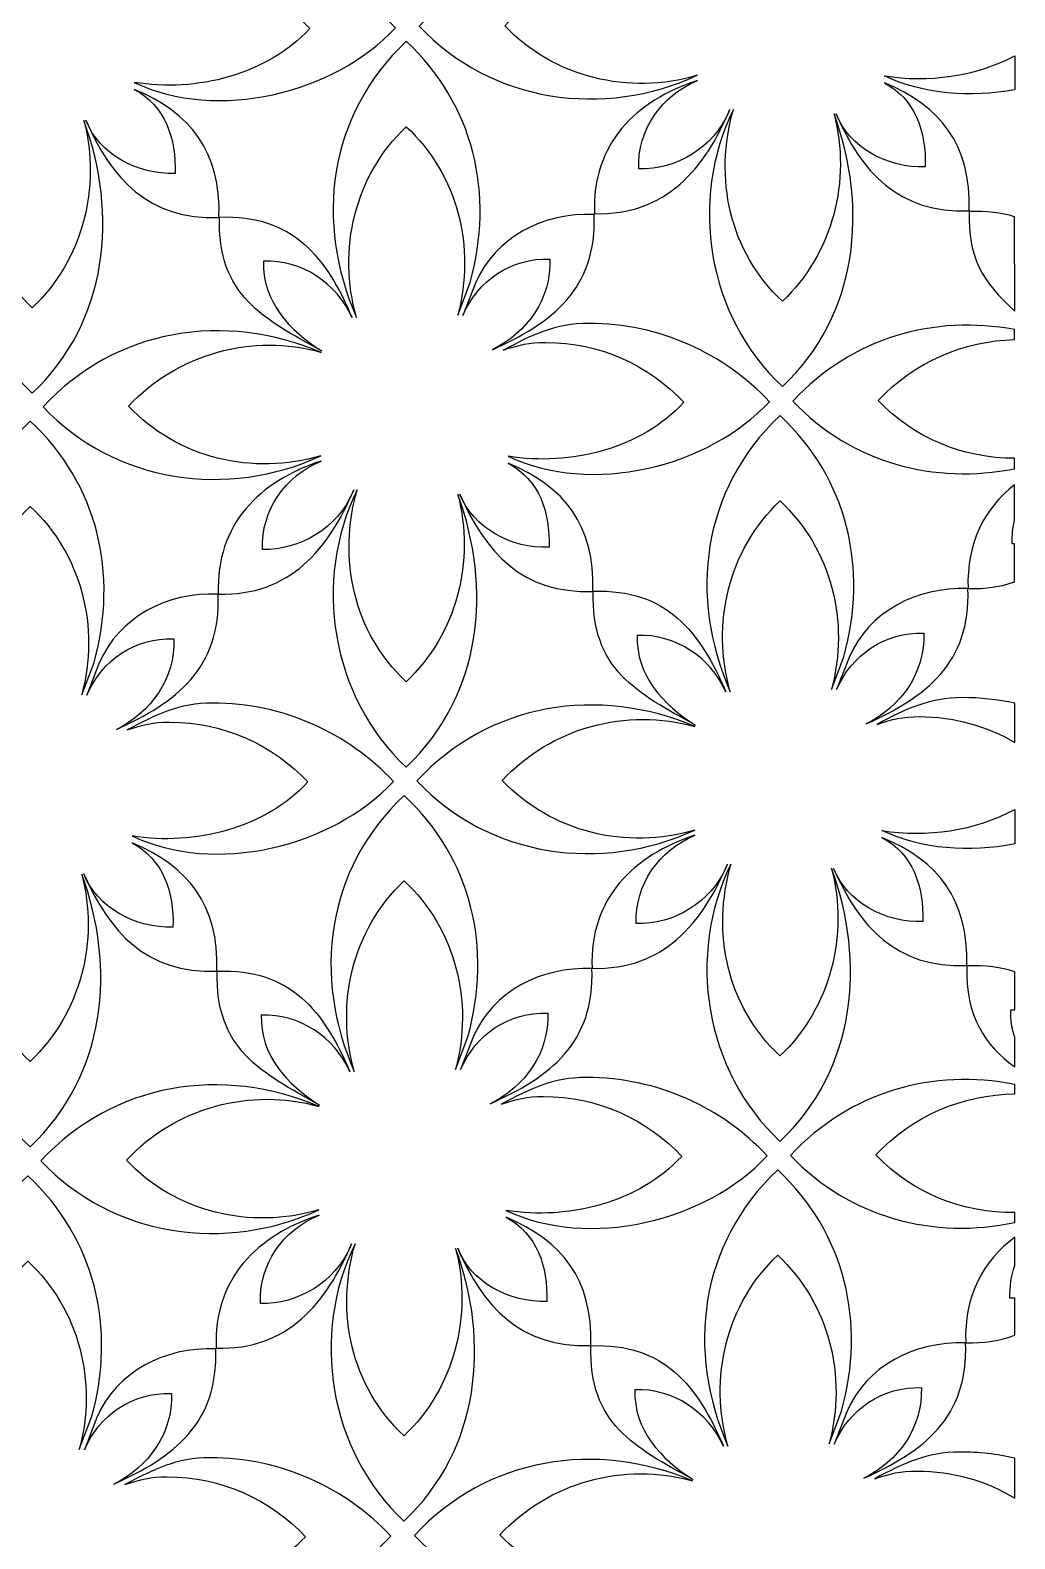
# Model space of a CAD drawing. Header units: centimetres. Extents: x -48 to 48, y -64 to 64.
# Drawn here: x -26.01 to -2.96, y -11.27 to 24.07 of the extents above; entities that cross this region are included whole.
import ezdxf

# ---------------------------------------------------------------- set-up
doc = ezdxf.new("R2010")
doc.units = ezdxf.units.CM
doc.header["$MEASUREMENT"] = 0
doc.layers.add('layer 1', color=7, linetype='Continuous')

msp = doc.modelspace()

# ---------------------------------------------------------------- linework, layer by layer
at = {"layer": 'layer 1', "color": 242}
for points, knots in [([(-10.39874, 23.01202), (-12.57248, 22.00518), (-15.21629, 22.36421), (-16.90338, 24.16095), (-16.90338, 24.16095), (-15.19399, 26.00321), (-12.64695, 26.39162), (-10.3937, 25.43469), (-10.3937, 25.43469), (-11.99314, 25.88826), (-13.75607, 25.41133), (-14.90338, 24.17484), (-14.90338, 24.17484), (-13.76132, 22.95855), (-11.99258, 22.53704), (-10.39874, 23.01202)], [0, 0, 0, 0, 0.2, 0.2, 0.2, 0.2, 0.4, 0.4, 0.4, 0.4, 0.6, 0.6, 0.6, 0.6, 1, 1, 1, 1]), ([(-23.68955, 25.33239), (-23.03099, 25.68253), (-22.47152, 25.95818), (-21.69549, 25.95818), (-21.69549, 25.95818), (-20.0267, 25.95818), (-18.52191, 25.25313), (-17.46195, 24.12428), (-17.46195, 24.12428), (-18.89951, 22.57499), (-21.6378, 21.92404), (-23.576, 22.84543), (-23.576, 22.84543), (-22.1116, 22.61078), (-20.47363, 23.02008), (-19.46195, 24.11039), (-19.46195, 24.11039), (-20.27251, 24.97364), (-21.42323, 25.51279), (-22.69936, 25.51279), (-22.69936, 25.51279), (-23.09323, 25.51279), (-23.32063, 25.45354), (-23.68955, 25.33239)], [0, 0, 0, 0, 0.14285714, 0.14285714, 0.14285714, 0.14285714, 0.28571429, 0.28571429, 0.28571429, 0.28571429, 0.42857143, 0.42857143, 0.42857143, 0.42857143, 0.57142857, 0.57142857, 0.57142857, 0.57142857, 0.71428571, 0.71428571, 0.71428571, 0.71428571, 1, 1, 1, 1]), ([(-16.00324, 17.39217), (-15.5767, 18.97617), (-16.00065, 20.68023), (-17.20773, 21.80872), (-17.20773, 21.80872), (-18.41598, 20.66564), (-18.8252, 18.92715), (-18.37275, 17.34101), (-18.37275, 17.34101), (-19.35359, 19.57034), (-19.04541, 22.06992), (-17.20747, 23.80872), (-17.20747, 23.80872), (-15.62111, 22.32565), (-15.13807, 20.22826), (-15.71432, 18.15595), (-15.71432, 18.15595), (-15.71432, 18.15595), (-16.00324, 17.39217), (-16.00324, 17.39217)], [0, 0, 0, 0, 0.16666667, 0.16666667, 0.16666667, 0.16666667, 0.33333333, 0.33333333, 0.33333333, 0.33333333, 0.5, 0.5, 0.5, 0.5, 0.66666667, 0.66666667, 0.66666667, 0.66666667, 1, 1, 1, 1]), ([(-2.96367, 22.67462), (-2.96367, 22.67462), (-2.96368, 23.46552), (-2.96368, 23.46552), (-2.96368, 23.46552), (-3.88406, 22.98693), (-4.9932, 22.83603), (-6.01743, 23.00014), (-6.01743, 23.00014), (-5.10393, 22.56588), (-4.01268, 22.4809), (-2.96367, 22.67462)], [0, 0, 0, 0, 0.25, 0.25, 0.25, 0.25, 0.5, 0.5, 0.5, 0.5, 1, 1, 1, 1]), ([(-23.57471, 22.68318), (-22.256, 22.13659), (-21.54313, 21.2255), (-21.59151, 19.68195), (-21.59151, 19.68195), (-23.24559, 19.61919), (-24.11456, 20.59857), (-24.7067, 21.95904), (-24.7067, 21.95904), (-24.39723, 21.16618), (-23.50083, 20.67988), (-22.61984, 20.71332), (-22.61984, 20.71332), (-22.59402, 21.53717), (-22.84772, 22.29421), (-23.57471, 22.68318)], [0, 0, 0, 0, 0.2, 0.2, 0.2, 0.2, 0.4, 0.4, 0.4, 0.4, 0.6, 0.6, 0.6, 0.6, 1, 1, 1, 1]), ([(-9.63357, 22.21534), (-10.21026, 20.8358), (-11.12985, 19.72015), (-12.80214, 19.77295), (-12.80214, 19.77295), (-12.86426, 21.4212), (-11.82774, 22.41701), (-10.3936, 22.88992), (-10.3936, 22.88992), (-11.23582, 22.53892), (-11.80181, 21.73937), (-11.76714, 20.81931), (-11.76714, 20.81931), (-10.89212, 20.79169), (-10.01109, 21.32993), (-9.6647, 22.14099), (-9.6647, 22.14099), (-9.65333, 22.16759), (-9.64376, 22.18816), (-9.63357, 22.21534)], [0, 0, 0, 0, 0.16666667, 0.16666667, 0.16666667, 0.16666667, 0.33333333, 0.33333333, 0.33333333, 0.33333333, 0.5, 0.5, 0.5, 0.5, 0.66666667, 0.66666667, 0.66666667, 0.66666667, 1, 1, 1, 1]), ([(-6.01614, 22.83789), (-4.69743, 22.2913), (-3.98456, 21.38021), (-4.03294, 19.83666), (-4.03294, 19.83666), (-5.68702, 19.7739), (-6.55599, 20.75328), (-7.14813, 22.11375), (-7.14813, 22.11375), (-6.83866, 21.32089), (-5.94226, 20.83459), (-5.06127, 20.86803), (-5.06127, 20.86803), (-5.03545, 21.69188), (-5.28915, 22.44892), (-6.01614, 22.83789)], [0, 0, 0, 0, 0.2, 0.2, 0.2, 0.2, 0.4, 0.4, 0.4, 0.4, 0.6, 0.6, 0.6, 0.6, 1, 1, 1, 1]), ([(-24.75438, 21.95331), (-23.94748, 19.75911), (-24.17638, 17.25557), (-25.96304, 15.56526), (-25.96304, 15.56526), (-27.72519, 17.21269), (-28.15636, 19.93446), (-27.10929, 22.06007), (-27.10929, 22.06007), (-27.568, 20.4571), (-27.20917, 18.73049), (-25.96278, 17.56526), (-25.96278, 17.56526), (-24.77631, 18.68774), (-24.34972, 20.39552), (-24.75438, 21.95331)], [0, 0, 0, 0, 0.2, 0.2, 0.2, 0.2, 0.4, 0.4, 0.4, 0.4, 0.6, 0.6, 0.6, 0.6, 1, 1, 1, 1]), ([(-7.19581, 22.10802), (-6.38891, 19.91382), (-6.61781, 17.41028), (-8.40447, 15.71997), (-8.40447, 15.71997), (-10.16662, 17.3674), (-10.59779, 20.08917), (-9.55072, 22.21478), (-9.55072, 22.21478), (-10.00943, 20.61181), (-9.6506, 18.8852), (-8.40421, 17.71997), (-8.40421, 17.71997), (-7.21774, 18.84245), (-6.79115, 20.55023), (-7.19581, 22.10802)], [0, 0, 0, 0, 0.2, 0.2, 0.2, 0.2, 0.4, 0.4, 0.4, 0.4, 0.6, 0.6, 0.6, 0.6, 1, 1, 1, 1]), ([(-15.88332, 17.38822), (-15.88332, 17.38822), (-15.59078, 18.14312), (-15.59078, 18.14312), (-15.59078, 18.14312), (-15.12215, 19.22534), (-14.01573, 19.79383), (-12.8098, 19.75574), (-12.8098, 19.75574), (-12.7438, 18.00369), (-13.791, 17.21768), (-15.19202, 16.58519), (-15.19202, 16.58519), (-14.38071, 16.98809), (-13.80965, 17.77623), (-13.8448, 18.70938), (-13.8448, 18.70938), (-14.75847, 18.73824), (-15.52475, 18.21284), (-15.88332, 17.38822)], [0, 0, 0, 0, 0.16666667, 0.16666667, 0.16666667, 0.16666667, 0.33333333, 0.33333333, 0.33333333, 0.33333333, 0.5, 0.5, 0.5, 0.5, 0.66666667, 0.66666667, 0.66666667, 0.66666667, 1, 1, 1, 1]), ([(-2.96619, 17.49128), (-3.7269, 18.16984), (-4.06277, 18.76082), (-4.02949, 19.82315), (-4.02949, 19.82315), (-3.62857, 19.83835), (-3.27857, 19.79487), (-2.96998, 19.70143), (-2.96998, 19.70143), (-2.96998, 19.70143), (-2.96619, 17.49128), (-2.96619, 17.49128)], [0, 0, 0, 0, 0.25, 0.25, 0.25, 0.25, 0.5, 0.5, 0.5, 0.5, 1, 1, 1, 1]), ([(-19.18698, 16.55642), (-19.94954, 17.03504), (-20.5799, 17.72768), (-20.55067, 18.66066), (-20.55067, 18.66066), (-19.65638, 18.69459), (-18.84065, 18.15065), (-18.47775, 17.3374), (-18.47775, 17.3374), (-19.07635, 18.74193), (-19.85887, 19.7573), (-21.579, 19.69203), (-21.579, 19.69203), (-21.63634, 17.8623), (-20.55044, 17.30993), (-19.18698, 16.55642)], [0, 0, 0, 0, 0.2, 0.2, 0.2, 0.2, 0.4, 0.4, 0.4, 0.4, 0.6, 0.6, 0.6, 0.6, 1, 1, 1, 1]), ([(-19.20392, 14.10077), (-21.37766, 13.09393), (-24.02147, 13.45296), (-25.70856, 15.2497), (-25.70856, 15.2497), (-23.99917, 17.09196), (-21.45213, 17.48037), (-19.19888, 16.52344), (-19.19888, 16.52344), (-20.79832, 16.97701), (-22.56125, 16.50008), (-23.70856, 15.26359), (-23.70856, 15.26359), (-22.5665, 14.0473), (-20.79776, 13.62579), (-19.20392, 14.10077)], [0, 0, 0, 0, 0.2, 0.2, 0.2, 0.2, 0.4, 0.4, 0.4, 0.4, 0.6, 0.6, 0.6, 0.6, 1, 1, 1, 1]), ([(-2.96999, 16.82172), (-4.15895, 16.79394), (-5.32261, 16.29616), (-6.15905, 15.39471), (-6.15905, 15.39471), (-5.32585, 14.50735), (-4.15906, 14.04301), (-2.97, 14.04123), (-2.97, 14.04123), (-2.97, 14.04123), (-2.96997, 13.79906), (-2.96997, 13.79906), (-2.96997, 13.79906), (-4.82348, 13.41992), (-6.80116, 13.93468), (-8.15905, 15.38082), (-8.15905, 15.38082), (-6.77745, 16.86982), (-4.8486, 17.40909), (-2.96998, 17.05588), (-2.96998, 17.05588), (-2.96998, 17.05588), (-2.96999, 16.82172), (-2.96999, 16.82172)], [0, 0, 0, 0, 0.14285714, 0.14285714, 0.14285714, 0.14285714, 0.28571429, 0.28571429, 0.28571429, 0.28571429, 0.42857143, 0.42857143, 0.42857143, 0.42857143, 0.57142857, 0.57142857, 0.57142857, 0.57142857, 0.71428571, 0.71428571, 0.71428571, 0.71428571, 1, 1, 1, 1]), ([(-14.93616, 16.57585), (-14.2776, 16.92599), (-13.71813, 17.20164), (-12.9421, 17.20164), (-12.9421, 17.20164), (-11.27331, 17.20164), (-9.76852, 16.49659), (-8.70856, 15.36774), (-8.70856, 15.36774), (-10.14612, 13.81845), (-12.88441, 13.1675), (-14.82261, 14.08889), (-14.82261, 14.08889), (-13.35821, 13.85424), (-11.72024, 14.26354), (-10.70856, 15.35385), (-10.70856, 15.35385), (-11.51912, 16.2171), (-12.66984, 16.75625), (-13.94597, 16.75625), (-13.94597, 16.75625), (-14.33984, 16.75625), (-14.56724, 16.697), (-14.93616, 16.57585)], [0, 0, 0, 0, 0.14285714, 0.14285714, 0.14285714, 0.14285714, 0.28571429, 0.28571429, 0.28571429, 0.28571429, 0.42857143, 0.42857143, 0.42857143, 0.42857143, 0.57142857, 0.57142857, 0.57142857, 0.57142857, 0.71428571, 0.71428571, 0.71428571, 0.71428571, 1, 1, 1, 1]), ([(-24.80544, 8.49859), (-24.3789, 10.08259), (-24.80285, 11.78665), (-26.00993, 12.91514), (-26.00993, 12.91514), (-27.21818, 11.77206), (-27.6274, 10.03357), (-27.17495, 8.44743), (-27.17495, 8.44743), (-28.15579, 10.67676), (-27.84761, 13.17634), (-26.00967, 14.91514), (-26.00967, 14.91514), (-24.42331, 13.43207), (-23.94027, 11.33468), (-24.51652, 9.26237), (-24.51652, 9.26237), (-24.51652, 9.26237), (-24.80544, 8.49859), (-24.80544, 8.49859)], [0, 0, 0, 0, 0.16666667, 0.16666667, 0.16666667, 0.16666667, 0.33333333, 0.33333333, 0.33333333, 0.33333333, 0.5, 0.5, 0.5, 0.5, 0.66666667, 0.66666667, 0.66666667, 0.66666667, 1, 1, 1, 1]), ([(-7.25492, 8.62673), (-6.82838, 10.21073), (-7.25233, 11.91479), (-8.45941, 13.04328), (-8.45941, 13.04328), (-9.66766, 11.9002), (-10.07688, 10.16171), (-9.62443, 8.57557), (-9.62443, 8.57557), (-10.60527, 10.8049), (-10.29709, 13.30448), (-8.45915, 15.04328), (-8.45915, 15.04328), (-6.87279, 13.56021), (-6.38975, 11.46282), (-6.966, 9.39051), (-6.966, 9.39051), (-6.966, 9.39051), (-7.25492, 8.62673), (-7.25492, 8.62673)], [0, 0, 0, 0, 0.16666667, 0.16666667, 0.16666667, 0.16666667, 0.33333333, 0.33333333, 0.33333333, 0.33333333, 0.5, 0.5, 0.5, 0.5, 0.66666667, 0.66666667, 0.66666667, 0.66666667, 1, 1, 1, 1]), ([(-18.43875, 13.30409), (-19.01544, 11.92455), (-19.93503, 10.8089), (-21.60732, 10.8617), (-21.60732, 10.8617), (-21.66944, 12.50995), (-20.63292, 13.50576), (-19.19878, 13.97867), (-19.19878, 13.97867), (-20.041, 13.62767), (-20.60699, 12.82812), (-20.57232, 11.90806), (-20.57232, 11.90806), (-19.6973, 11.88044), (-18.81627, 12.41868), (-18.46988, 13.22974), (-18.46988, 13.22974), (-18.45851, 13.25634), (-18.44894, 13.27691), (-18.43875, 13.30409)], [0, 0, 0, 0, 0.16666667, 0.16666667, 0.16666667, 0.16666667, 0.33333333, 0.33333333, 0.33333333, 0.33333333, 0.5, 0.5, 0.5, 0.5, 0.66666667, 0.66666667, 0.66666667, 0.66666667, 1, 1, 1, 1]), ([(-14.82132, 13.92664), (-13.50261, 13.38005), (-12.78974, 12.46896), (-12.83812, 10.92541), (-12.83812, 10.92541), (-14.4922, 10.86265), (-15.36117, 11.84203), (-15.95331, 13.2025), (-15.95331, 13.2025), (-15.64384, 12.40964), (-14.74744, 11.92334), (-13.86645, 11.95678), (-13.86645, 11.95678), (-13.84063, 12.78063), (-14.09433, 13.53767), (-14.82132, 13.92664)], [0, 0, 0, 0, 0.2, 0.2, 0.2, 0.2, 0.4, 0.4, 0.4, 0.4, 0.6, 0.6, 0.6, 0.6, 1, 1, 1, 1]), ([(-16.00099, 13.19677), (-15.19409, 11.00257), (-15.42299, 8.49903), (-17.20965, 6.80872), (-17.20965, 6.80872), (-18.9718, 8.45615), (-19.40297, 11.17792), (-18.3559, 13.30353), (-18.3559, 13.30353), (-18.81461, 11.70056), (-18.45578, 9.97395), (-17.20939, 8.80872), (-17.20939, 8.80872), (-16.02292, 9.9312), (-15.59633, 11.63898), (-16.00099, 13.19677)], [0, 0, 0, 0, 0.2, 0.2, 0.2, 0.2, 0.4, 0.4, 0.4, 0.4, 0.6, 0.6, 0.6, 0.6, 1, 1, 1, 1]), ([(-2.96999, 12.59223), (-3.01142, 12.41499), (-3.02998, 12.22966), (-3.02281, 12.03918), (-3.02281, 12.03918), (-3.0052, 12.03863), (-2.98759, 12.03829), (-2.96998, 12.0382), (-2.96998, 12.0382), (-2.96998, 12.0382), (-2.96998, 11.14703), (-2.96998, 11.14703), (-2.96998, 11.14703), (-3.29237, 11.03573), (-3.65304, 10.98005), (-4.05781, 10.99282), (-4.05781, 10.99282), (-4.09836, 12.06877), (-3.67076, 12.86671), (-2.96999, 13.42265), (-2.96999, 13.42265), (-2.96999, 13.42265), (-2.96999, 12.59223), (-2.96999, 12.59223)], [0, 0, 0, 0, 0.14285714, 0.14285714, 0.14285714, 0.14285714, 0.28571429, 0.28571429, 0.28571429, 0.28571429, 0.42857143, 0.42857143, 0.42857143, 0.42857143, 0.57142857, 0.57142857, 0.57142857, 0.57142857, 0.71428571, 0.71428571, 0.71428571, 0.71428571, 1, 1, 1, 1]), ([(-10.43866, 7.79098), (-11.20122, 8.2696), (-11.83158, 8.96224), (-11.80235, 9.89522), (-11.80235, 9.89522), (-10.90806, 9.92915), (-10.09233, 9.38521), (-9.72943, 8.57196), (-9.72943, 8.57196), (-10.32803, 9.97649), (-11.11055, 10.99186), (-12.83068, 10.92659), (-12.83068, 10.92659), (-12.88802, 9.09686), (-11.80212, 8.54449), (-10.43866, 7.79098)], [0, 0, 0, 0, 0.2, 0.2, 0.2, 0.2, 0.4, 0.4, 0.4, 0.4, 0.6, 0.6, 0.6, 0.6, 1, 1, 1, 1]), ([(-7.135, 8.62278), (-7.135, 8.62278), (-6.84246, 9.37768), (-6.84246, 9.37768), (-6.84246, 9.37768), (-6.37383, 10.4599), (-5.26741, 11.02839), (-4.06148, 10.9903), (-4.06148, 10.9903), (-3.99548, 9.23825), (-5.04268, 8.45224), (-6.4437, 7.81975), (-6.4437, 7.81975), (-5.63239, 8.22265), (-5.06133, 9.01079), (-5.09648, 9.94394), (-5.09648, 9.94394), (-6.01015, 9.9728), (-6.77643, 9.4474), (-7.135, 8.62278)], [0, 0, 0, 0, 0.16666667, 0.16666667, 0.16666667, 0.16666667, 0.33333333, 0.33333333, 0.33333333, 0.33333333, 0.5, 0.5, 0.5, 0.5, 0.66666667, 0.66666667, 0.66666667, 0.66666667, 1, 1, 1, 1]), ([(-24.68552, 8.49464), (-24.68552, 8.49464), (-24.39298, 9.24954), (-24.39298, 9.24954), (-24.39298, 9.24954), (-23.92435, 10.33176), (-22.81793, 10.90025), (-21.612, 10.86216), (-21.612, 10.86216), (-21.546, 9.11011), (-22.5932, 8.3241), (-23.99422, 7.69161), (-23.99422, 7.69161), (-23.18291, 8.09451), (-22.61185, 8.88265), (-22.647, 9.8158), (-22.647, 9.8158), (-23.56067, 9.84466), (-24.32695, 9.31926), (-24.68552, 8.49464)], [0, 0, 0, 0, 0.16666667, 0.16666667, 0.16666667, 0.16666667, 0.33333333, 0.33333333, 0.33333333, 0.33333333, 0.5, 0.5, 0.5, 0.5, 0.66666667, 0.66666667, 0.66666667, 0.66666667, 1, 1, 1, 1]), ([(-10.4556, 5.33533), (-12.62934, 4.32849), (-15.27315, 4.68752), (-16.96024, 6.48426), (-16.96024, 6.48426), (-15.25085, 8.32652), (-12.70381, 8.71493), (-10.45056, 7.758), (-10.45056, 7.758), (-12.05, 8.21157), (-13.81293, 7.73464), (-14.96024, 6.49815), (-14.96024, 6.49815), (-13.81818, 5.28186), (-12.04944, 4.86035), (-10.4556, 5.33533)], [0, 0, 0, 0, 0.2, 0.2, 0.2, 0.2, 0.4, 0.4, 0.4, 0.4, 0.6, 0.6, 0.6, 0.6, 1, 1, 1, 1]), ([(-23.73836, 7.68227), (-23.0798, 8.03241), (-22.52033, 8.30806), (-21.7443, 8.30806), (-21.7443, 8.30806), (-20.07551, 8.30806), (-18.57072, 7.60301), (-17.51076, 6.47416), (-17.51076, 6.47416), (-18.94832, 4.92487), (-21.68661, 4.27392), (-23.62481, 5.19531), (-23.62481, 5.19531), (-22.16041, 4.96066), (-20.52244, 5.36996), (-19.51076, 6.46027), (-19.51076, 6.46027), (-20.32132, 7.32352), (-21.47204, 7.86267), (-22.74817, 7.86267), (-22.74817, 7.86267), (-23.14204, 7.86267), (-23.36944, 7.80342), (-23.73836, 7.68227)], [0, 0, 0, 0, 0.14285714, 0.14285714, 0.14285714, 0.14285714, 0.28571429, 0.28571429, 0.28571429, 0.28571429, 0.42857143, 0.42857143, 0.42857143, 0.42857143, 0.57142857, 0.57142857, 0.57142857, 0.57142857, 0.71428571, 0.71428571, 0.71428571, 0.71428571, 1, 1, 1, 1]), ([(-2.96367, 8.30547), (-2.96367, 8.30547), (-2.96367, 7.38807), (-2.96367, 7.38807), (-2.96367, 7.38807), (-3.62005, 7.77128), (-4.38333, 7.99081), (-5.19765, 7.99081), (-5.19765, 7.99081), (-5.59152, 7.99081), (-5.81892, 7.93156), (-6.18784, 7.81041), (-6.18784, 7.81041), (-5.52928, 8.16055), (-4.96981, 8.4362), (-4.19378, 8.4362), (-4.19378, 8.4362), (-3.77175, 8.4362), (-3.36018, 8.39111), (-2.96367, 8.30547)], [0, 0, 0, 0, 0.16666667, 0.16666667, 0.16666667, 0.16666667, 0.33333333, 0.33333333, 0.33333333, 0.33333333, 0.5, 0.5, 0.5, 0.5, 0.66666667, 0.66666667, 0.66666667, 0.66666667, 1, 1, 1, 1]), ([(-16.0548, -0.27009), (-15.62826, 1.31391), (-16.05221, 3.01797), (-17.25929, 4.14646), (-17.25929, 4.14646), (-18.46754, 3.00338), (-18.87676, 1.26489), (-18.42431, -0.32125), (-18.42431, -0.32125), (-19.40515, 1.90808), (-19.09697, 4.40766), (-17.25903, 6.14646), (-17.25903, 6.14646), (-15.67267, 4.66339), (-15.18963, 2.566), (-15.76588, 0.49369), (-15.76588, 0.49369), (-15.76588, 0.49369), (-16.0548, -0.27009), (-16.0548, -0.27009)], [0, 0, 0, 0, 0.16666667, 0.16666667, 0.16666667, 0.16666667, 0.33333333, 0.33333333, 0.33333333, 0.33333333, 0.5, 0.5, 0.5, 0.5, 0.66666667, 0.66666667, 0.66666667, 0.66666667, 1, 1, 1, 1]), ([(-2.96367, 5.81895), (-3.895, 5.31663), (-5.02888, 5.15595), (-6.07429, 5.32345), (-6.07429, 5.32345), (-5.14427, 4.88134), (-4.03001, 4.80125), (-2.96367, 5.00871), (-2.96367, 5.00871), (-2.96367, 5.00871), (-2.96367, 5.81895), (-2.96367, 5.81895)], [0, 0, 0, 0, 0.25, 0.25, 0.25, 0.25, 0.5, 0.5, 0.5, 0.5, 1, 1, 1, 1]), ([(-23.62352, 5.03306), (-22.30481, 4.48647), (-21.59194, 3.57538), (-21.64032, 2.03183), (-21.64032, 2.03183), (-23.2944, 1.96907), (-24.16337, 2.94845), (-24.75551, 4.30892), (-24.75551, 4.30892), (-24.44604, 3.51606), (-23.54964, 3.02976), (-22.66865, 3.0632), (-22.66865, 3.0632), (-22.64283, 3.88705), (-22.89653, 4.64409), (-23.62352, 5.03306)], [0, 0, 0, 0, 0.2, 0.2, 0.2, 0.2, 0.4, 0.4, 0.4, 0.4, 0.6, 0.6, 0.6, 0.6, 1, 1, 1, 1]), ([(-9.69043, 4.53865), (-10.26712, 3.15911), (-11.18671, 2.04346), (-12.859, 2.09626), (-12.859, 2.09626), (-12.92112, 3.74451), (-11.8846, 4.74032), (-10.45046, 5.21323), (-10.45046, 5.21323), (-11.29268, 4.86223), (-11.85867, 4.06268), (-11.824, 3.14262), (-11.824, 3.14262), (-10.94898, 3.115), (-10.06795, 3.65324), (-9.72156, 4.4643), (-9.72156, 4.4643), (-9.71019, 4.4909), (-9.70062, 4.51147), (-9.69043, 4.53865)], [0, 0, 0, 0, 0.16666667, 0.16666667, 0.16666667, 0.16666667, 0.33333333, 0.33333333, 0.33333333, 0.33333333, 0.5, 0.5, 0.5, 0.5, 0.66666667, 0.66666667, 0.66666667, 0.66666667, 1, 1, 1, 1]), ([(-6.073, 5.1612), (-4.75429, 4.61461), (-4.04142, 3.70352), (-4.0898, 2.15997), (-4.0898, 2.15997), (-5.74388, 2.09721), (-6.61285, 3.07659), (-7.20499, 4.43706), (-7.20499, 4.43706), (-6.89552, 3.6442), (-5.99912, 3.1579), (-5.11813, 3.19134), (-5.11813, 3.19134), (-5.09231, 4.01519), (-5.34601, 4.77223), (-6.073, 5.1612)], [0, 0, 0, 0, 0.2, 0.2, 0.2, 0.2, 0.4, 0.4, 0.4, 0.4, 0.6, 0.6, 0.6, 0.6, 1, 1, 1, 1]), ([(-24.80319, 4.30319), (-23.99629, 2.10899), (-24.22519, -0.39455), (-26.01185, -2.08486), (-26.01185, -2.08486), (-27.774, -0.43743), (-28.20517, 2.28434), (-27.1581, 4.40995), (-27.1581, 4.40995), (-27.61681, 2.80698), (-27.25798, 1.08037), (-26.01159, -0.08486), (-26.01159, -0.08486), (-24.82512, 1.03762), (-24.39853, 2.7454), (-24.80319, 4.30319)], [0, 0, 0, 0, 0.2, 0.2, 0.2, 0.2, 0.4, 0.4, 0.4, 0.4, 0.6, 0.6, 0.6, 0.6, 1, 1, 1, 1]), ([(-7.25267, 4.43133), (-6.44577, 2.23713), (-6.67467, -0.26641), (-8.46133, -1.95672), (-8.46133, -1.95672), (-10.22348, -0.30929), (-10.65465, 2.41248), (-9.60758, 4.53809), (-9.60758, 4.53809), (-10.06629, 2.93512), (-9.70746, 1.20851), (-8.46107, 0.04328), (-8.46107, 0.04328), (-7.2746, 1.16576), (-6.84801, 2.87354), (-7.25267, 4.43133)], [0, 0, 0, 0, 0.2, 0.2, 0.2, 0.2, 0.4, 0.4, 0.4, 0.4, 0.6, 0.6, 0.6, 0.6, 1, 1, 1, 1]), ([(-15.93488, -0.27404), (-15.93488, -0.27404), (-15.64234, 0.48086), (-15.64234, 0.48086), (-15.64234, 0.48086), (-15.17371, 1.56308), (-14.06729, 2.13157), (-12.86136, 2.09348), (-12.86136, 2.09348), (-12.79536, 0.34143), (-13.84256, -0.44458), (-15.24358, -1.07707), (-15.24358, -1.07707), (-14.43227, -0.67417), (-13.86121, 0.11397), (-13.89636, 1.04712), (-13.89636, 1.04712), (-14.81003, 1.07598), (-15.57631, 0.55058), (-15.93488, -0.27404)], [0, 0, 0, 0, 0.16666667, 0.16666667, 0.16666667, 0.16666667, 0.33333333, 0.33333333, 0.33333333, 0.33333333, 0.5, 0.5, 0.5, 0.5, 0.66666667, 0.66666667, 0.66666667, 0.66666667, 1, 1, 1, 1]), ([(-2.96447, 2.01414), (-2.96447, 2.01414), (-2.96446, 1.12497), (-2.96446, 1.12497), (-2.96446, 1.12497), (-2.99479, 1.12514), (-3.02524, 1.12465), (-3.05577, 1.1235), (-3.05577, 1.1235), (-3.06299, 0.89285), (-3.02991, 0.67687), (-2.96448, 0.47521), (-2.96448, 0.47521), (-2.96448, 0.47521), (-2.96447, -0.21501), (-2.96447, -0.21501), (-2.96447, -0.21501), (-3.66694, 0.30339), (-4.12172, 0.95405), (-4.0841, 2.15487), (-4.0841, 2.15487), (-3.65691, 2.17107), (-3.28754, 2.12064), (-2.96447, 2.01414)], [0, 0, 0, 0, 0.14285714, 0.14285714, 0.14285714, 0.14285714, 0.28571429, 0.28571429, 0.28571429, 0.28571429, 0.42857143, 0.42857143, 0.42857143, 0.42857143, 0.57142857, 0.57142857, 0.57142857, 0.57142857, 0.71428571, 0.71428571, 0.71428571, 0.71428571, 1, 1, 1, 1]), ([(-19.23854, -1.10584), (-20.0011, -0.62722), (-20.63146, 0.06542), (-20.60223, 0.9984), (-20.60223, 0.9984), (-19.70794, 1.03233), (-18.89221, 0.48839), (-18.52931, -0.32486), (-18.52931, -0.32486), (-19.12791, 1.07967), (-19.91043, 2.09504), (-21.63056, 2.02977), (-21.63056, 2.02977), (-21.6879, 0.20004), (-20.602, -0.35233), (-19.23854, -1.10584)], [0, 0, 0, 0, 0.2, 0.2, 0.2, 0.2, 0.4, 0.4, 0.4, 0.4, 0.6, 0.6, 0.6, 0.6, 1, 1, 1, 1]), ([(-19.25548, -3.56149), (-21.42922, -4.56833), (-24.07303, -4.2093), (-25.76012, -2.41256), (-25.76012, -2.41256), (-24.05073, -0.5703), (-21.50369, -0.18189), (-19.25044, -1.13882), (-19.25044, -1.13882), (-20.84988, -0.68525), (-22.61281, -1.16218), (-23.76012, -2.39867), (-23.76012, -2.39867), (-22.61806, -3.61496), (-20.84932, -4.03647), (-19.25548, -3.56149)], [0, 0, 0, 0, 0.2, 0.2, 0.2, 0.2, 0.4, 0.4, 0.4, 0.4, 0.6, 0.6, 0.6, 0.6, 1, 1, 1, 1]), ([(-2.96447, -0.62401), (-2.96447, -0.62401), (-2.96448, -0.84556), (-2.96448, -0.84556), (-2.96448, -0.84556), (-4.17426, -0.85769), (-5.36313, -1.35693), (-6.21366, -2.27357), (-6.21366, -2.27357), (-5.36641, -3.17588), (-4.17426, -3.64077), (-2.96448, -3.62674), (-2.96448, -3.62674), (-2.96448, -3.62674), (-2.96447, -3.8566), (-2.96447, -3.8566), (-2.96447, -3.8566), (-4.83522, -4.2594), (-6.84109, -3.74924), (-8.21366, -2.28746), (-8.21366, -2.28746), (-6.81731, -0.78257), (-4.86198, -0.24779), (-2.96447, -0.62401)], [0, 0, 0, 0, 0.14285714, 0.14285714, 0.14285714, 0.14285714, 0.28571429, 0.28571429, 0.28571429, 0.28571429, 0.42857143, 0.42857143, 0.42857143, 0.42857143, 0.57142857, 0.57142857, 0.57142857, 0.57142857, 0.71428571, 0.71428571, 0.71428571, 0.71428571, 1, 1, 1, 1]), ([(-14.98772, -1.08641), (-14.32916, -0.73627), (-13.76969, -0.46062), (-12.99366, -0.46062), (-12.99366, -0.46062), (-11.32487, -0.46062), (-9.82008, -1.16567), (-8.76012, -2.29452), (-8.76012, -2.29452), (-10.19768, -3.84381), (-12.93597, -4.49476), (-14.87417, -3.57337), (-14.87417, -3.57337), (-13.40977, -3.80802), (-11.7718, -3.39872), (-10.76012, -2.30841), (-10.76012, -2.30841), (-11.57068, -1.44516), (-12.7214, -0.90601), (-13.99753, -0.90601), (-13.99753, -0.90601), (-14.3914, -0.90601), (-14.6188, -0.96526), (-14.98772, -1.08641)], [0, 0, 0, 0, 0.14285714, 0.14285714, 0.14285714, 0.14285714, 0.28571429, 0.28571429, 0.28571429, 0.28571429, 0.42857143, 0.42857143, 0.42857143, 0.42857143, 0.57142857, 0.57142857, 0.57142857, 0.57142857, 0.71428571, 0.71428571, 0.71428571, 0.71428571, 1, 1, 1, 1]), ([(-24.8623, -9.1781), (-24.43576, -7.5941), (-24.85971, -5.89004), (-26.06679, -4.76155), (-26.06679, -4.76155), (-27.27504, -5.90463), (-27.68426, -7.64312), (-27.23181, -9.22926), (-27.23181, -9.22926), (-28.21265, -6.99993), (-27.90447, -4.50035), (-26.06653, -2.76155), (-26.06653, -2.76155), (-24.48017, -4.24462), (-23.99713, -6.34201), (-24.57338, -8.41432), (-24.57338, -8.41432), (-24.57338, -8.41432), (-24.8623, -9.1781), (-24.8623, -9.1781)], [0, 0, 0, 0, 0.16666667, 0.16666667, 0.16666667, 0.16666667, 0.33333333, 0.33333333, 0.33333333, 0.33333333, 0.5, 0.5, 0.5, 0.5, 0.66666667, 0.66666667, 0.66666667, 0.66666667, 1, 1, 1, 1]), ([(-7.30974, -9.04263), (-6.8832, -7.45863), (-7.30715, -5.75457), (-8.51423, -4.62608), (-8.51423, -4.62608), (-9.72248, -5.76916), (-10.1317, -7.50765), (-9.67925, -9.09379), (-9.67925, -9.09379), (-10.66009, -6.86446), (-10.35191, -4.36488), (-8.51397, -2.62608), (-8.51397, -2.62608), (-6.92761, -4.10915), (-6.44457, -6.20654), (-7.02082, -8.27885), (-7.02082, -8.27885), (-7.02082, -8.27885), (-7.30974, -9.04263), (-7.30974, -9.04263)], [0, 0, 0, 0, 0.16666667, 0.16666667, 0.16666667, 0.16666667, 0.33333333, 0.33333333, 0.33333333, 0.33333333, 0.5, 0.5, 0.5, 0.5, 0.66666667, 0.66666667, 0.66666667, 0.66666667, 1, 1, 1, 1]), ([(-18.49031, -4.35817), (-19.067, -5.73771), (-19.98659, -6.85336), (-21.65888, -6.80056), (-21.65888, -6.80056), (-21.721, -5.15231), (-20.68448, -4.1565), (-19.25034, -3.68359), (-19.25034, -3.68359), (-20.09256, -4.03459), (-20.65855, -4.83414), (-20.62388, -5.7542), (-20.62388, -5.7542), (-19.74886, -5.78182), (-18.86783, -5.24358), (-18.52144, -4.43252), (-18.52144, -4.43252), (-18.51007, -4.40592), (-18.5005, -4.38535), (-18.49031, -4.35817)], [0, 0, 0, 0, 0.16666667, 0.16666667, 0.16666667, 0.16666667, 0.33333333, 0.33333333, 0.33333333, 0.33333333, 0.5, 0.5, 0.5, 0.5, 0.66666667, 0.66666667, 0.66666667, 0.66666667, 1, 1, 1, 1]), ([(-14.87288, -3.73562), (-13.55417, -4.28221), (-12.8413, -5.1933), (-12.88968, -6.73685), (-12.88968, -6.73685), (-14.54376, -6.79961), (-15.41273, -5.82023), (-16.00487, -4.45976), (-16.00487, -4.45976), (-15.6954, -5.25262), (-14.799, -5.73892), (-13.91801, -5.70548), (-13.91801, -5.70548), (-13.89219, -4.88163), (-14.14589, -4.12459), (-14.87288, -3.73562)], [0, 0, 0, 0, 0.2, 0.2, 0.2, 0.2, 0.4, 0.4, 0.4, 0.4, 0.6, 0.6, 0.6, 0.6, 1, 1, 1, 1]), ([(-2.96448, -4.19903), (-2.96448, -4.19903), (-2.96448, -4.86856), (-2.96448, -4.86856), (-2.96448, -4.86856), (-3.04719, -5.10668), (-3.08745, -5.36285), (-3.07742, -5.6291), (-3.07742, -5.6291), (-3.03977, -5.63028), (-3.0021, -5.63042), (-2.96447, -5.62954), (-2.96447, -5.62954), (-2.96447, -5.62954), (-2.96447, -6.49969), (-2.96447, -6.49969), (-2.96447, -6.49969), (-3.30198, -6.62531), (-3.68231, -6.68903), (-4.11242, -6.67546), (-4.11242, -6.67546), (-4.15411, -5.56908), (-3.7008, -4.75665), (-2.96448, -4.19903)], [0, 0, 0, 0, 0.14285714, 0.14285714, 0.14285714, 0.14285714, 0.28571429, 0.28571429, 0.28571429, 0.28571429, 0.42857143, 0.42857143, 0.42857143, 0.42857143, 0.57142857, 0.57142857, 0.57142857, 0.57142857, 0.71428571, 0.71428571, 0.71428571, 0.71428571, 1, 1, 1, 1]), ([(-16.05255, -4.46549), (-15.24565, -6.65969), (-15.47455, -9.16323), (-17.26121, -10.85354), (-17.26121, -10.85354), (-19.02336, -9.20611), (-19.45453, -6.48434), (-18.40746, -4.35873), (-18.40746, -4.35873), (-18.86617, -5.9617), (-18.50734, -7.68831), (-17.26095, -8.85354), (-17.26095, -8.85354), (-16.07448, -7.73106), (-15.64789, -6.02328), (-16.05255, -4.46549)], [0, 0, 0, 0, 0.2, 0.2, 0.2, 0.2, 0.4, 0.4, 0.4, 0.4, 0.6, 0.6, 0.6, 0.6, 1, 1, 1, 1]), ([(-10.49348, -9.87838), (-11.25604, -9.39976), (-11.8864, -8.70712), (-11.85717, -7.77414), (-11.85717, -7.77414), (-10.96288, -7.74021), (-10.14715, -8.28415), (-9.78425, -9.0974), (-9.78425, -9.0974), (-10.38285, -7.69287), (-11.16537, -6.6775), (-12.8855, -6.74277), (-12.8855, -6.74277), (-12.94284, -8.5725), (-11.85694, -9.12487), (-10.49348, -9.87838)], [0, 0, 0, 0, 0.2, 0.2, 0.2, 0.2, 0.4, 0.4, 0.4, 0.4, 0.6, 0.6, 0.6, 0.6, 1, 1, 1, 1]), ([(-7.18982, -9.04658), (-7.18982, -9.04658), (-6.89728, -8.29168), (-6.89728, -8.29168), (-6.89728, -8.29168), (-6.42865, -7.20946), (-5.32223, -6.64097), (-4.1163, -6.67906), (-4.1163, -6.67906), (-4.0503, -8.43111), (-5.0975, -9.21712), (-6.49852, -9.84961), (-6.49852, -9.84961), (-5.68721, -9.44671), (-5.11615, -8.65857), (-5.1513, -7.72542), (-5.1513, -7.72542), (-6.06497, -7.69656), (-6.83125, -8.22196), (-7.18982, -9.04658)], [0, 0, 0, 0, 0.16666667, 0.16666667, 0.16666667, 0.16666667, 0.33333333, 0.33333333, 0.33333333, 0.33333333, 0.5, 0.5, 0.5, 0.5, 0.66666667, 0.66666667, 0.66666667, 0.66666667, 1, 1, 1, 1]), ([(-24.74238, -9.18205), (-24.74238, -9.18205), (-24.44984, -8.42715), (-24.44984, -8.42715), (-24.44984, -8.42715), (-23.98121, -7.34493), (-22.87479, -6.77644), (-21.66886, -6.81453), (-21.66886, -6.81453), (-21.60286, -8.56658), (-22.65006, -9.35259), (-24.05108, -9.98508), (-24.05108, -9.98508), (-23.23977, -9.58218), (-22.66871, -8.79404), (-22.70386, -7.86089), (-22.70386, -7.86089), (-23.61753, -7.83203), (-24.38381, -8.35743), (-24.74238, -9.18205)], [0, 0, 0, 0, 0.16666667, 0.16666667, 0.16666667, 0.16666667, 0.33333333, 0.33333333, 0.33333333, 0.33333333, 0.5, 0.5, 0.5, 0.5, 0.66666667, 0.66666667, 0.66666667, 0.66666667, 1, 1, 1, 1]), ([(-10.51042, -12.33403), (-12.68416, -13.34087), (-15.32797, -12.98184), (-17.01506, -11.1851), (-17.01506, -11.1851), (-15.30567, -9.34284), (-12.75863, -8.95443), (-10.50538, -9.91136), (-10.50538, -9.91136), (-12.10482, -9.45779), (-13.86775, -9.93472), (-15.01506, -11.17121), (-15.01506, -11.17121), (-13.873, -12.3875), (-12.10426, -12.80901), (-10.51042, -12.33403)], [0, 0, 0, 0, 0.2, 0.2, 0.2, 0.2, 0.4, 0.4, 0.4, 0.4, 0.6, 0.6, 0.6, 0.6, 1, 1, 1, 1]), ([(-23.79522, -9.99442), (-23.13666, -9.64428), (-22.57719, -9.36863), (-21.80116, -9.36863), (-21.80116, -9.36863), (-20.13237, -9.36863), (-18.62758, -10.07368), (-17.56762, -11.20253), (-17.56762, -11.20253), (-19.00518, -12.75182), (-21.74347, -13.40277), (-23.68167, -12.48138), (-23.68167, -12.48138), (-22.21727, -12.71603), (-20.5793, -12.30673), (-19.56762, -11.21642), (-19.56762, -11.21642), (-20.37818, -10.35317), (-21.5289, -9.81402), (-22.80503, -9.81402), (-22.80503, -9.81402), (-23.1989, -9.81402), (-23.4263, -9.87327), (-23.79522, -9.99442)], [0, 0, 0, 0, 0.14285714, 0.14285714, 0.14285714, 0.14285714, 0.28571429, 0.28571429, 0.28571429, 0.28571429, 0.42857143, 0.42857143, 0.42857143, 0.42857143, 0.57142857, 0.57142857, 0.57142857, 0.57142857, 0.71428571, 0.71428571, 0.71428571, 0.71428571, 1, 1, 1, 1]), ([(-2.96367, -9.376), (-2.96367, -9.376), (-2.96367, -10.31382), (-2.96367, -10.31382), (-2.96367, -10.31382), (-3.63222, -9.91054), (-4.41538, -9.67855), (-5.25247, -9.67855), (-5.25247, -9.67855), (-5.64634, -9.67855), (-5.87374, -9.7378), (-6.24266, -9.85895), (-6.24266, -9.85895), (-5.5841, -9.50881), (-5.02463, -9.23316), (-4.2486, -9.23316), (-4.2486, -9.23316), (-3.80709, -9.23316), (-3.37703, -9.2825), (-2.96367, -9.376)], [0, 0, 0, 0, 0.16666667, 0.16666667, 0.16666667, 0.16666667, 0.33333333, 0.33333333, 0.33333333, 0.33333333, 0.5, 0.5, 0.5, 0.5, 0.66666667, 0.66666667, 0.66666667, 0.66666667, 1, 1, 1, 1])]:
    msp.add_open_spline(points, degree=3, knots=knots, dxfattribs=at)

doc.saveas('drawing.dxf')
